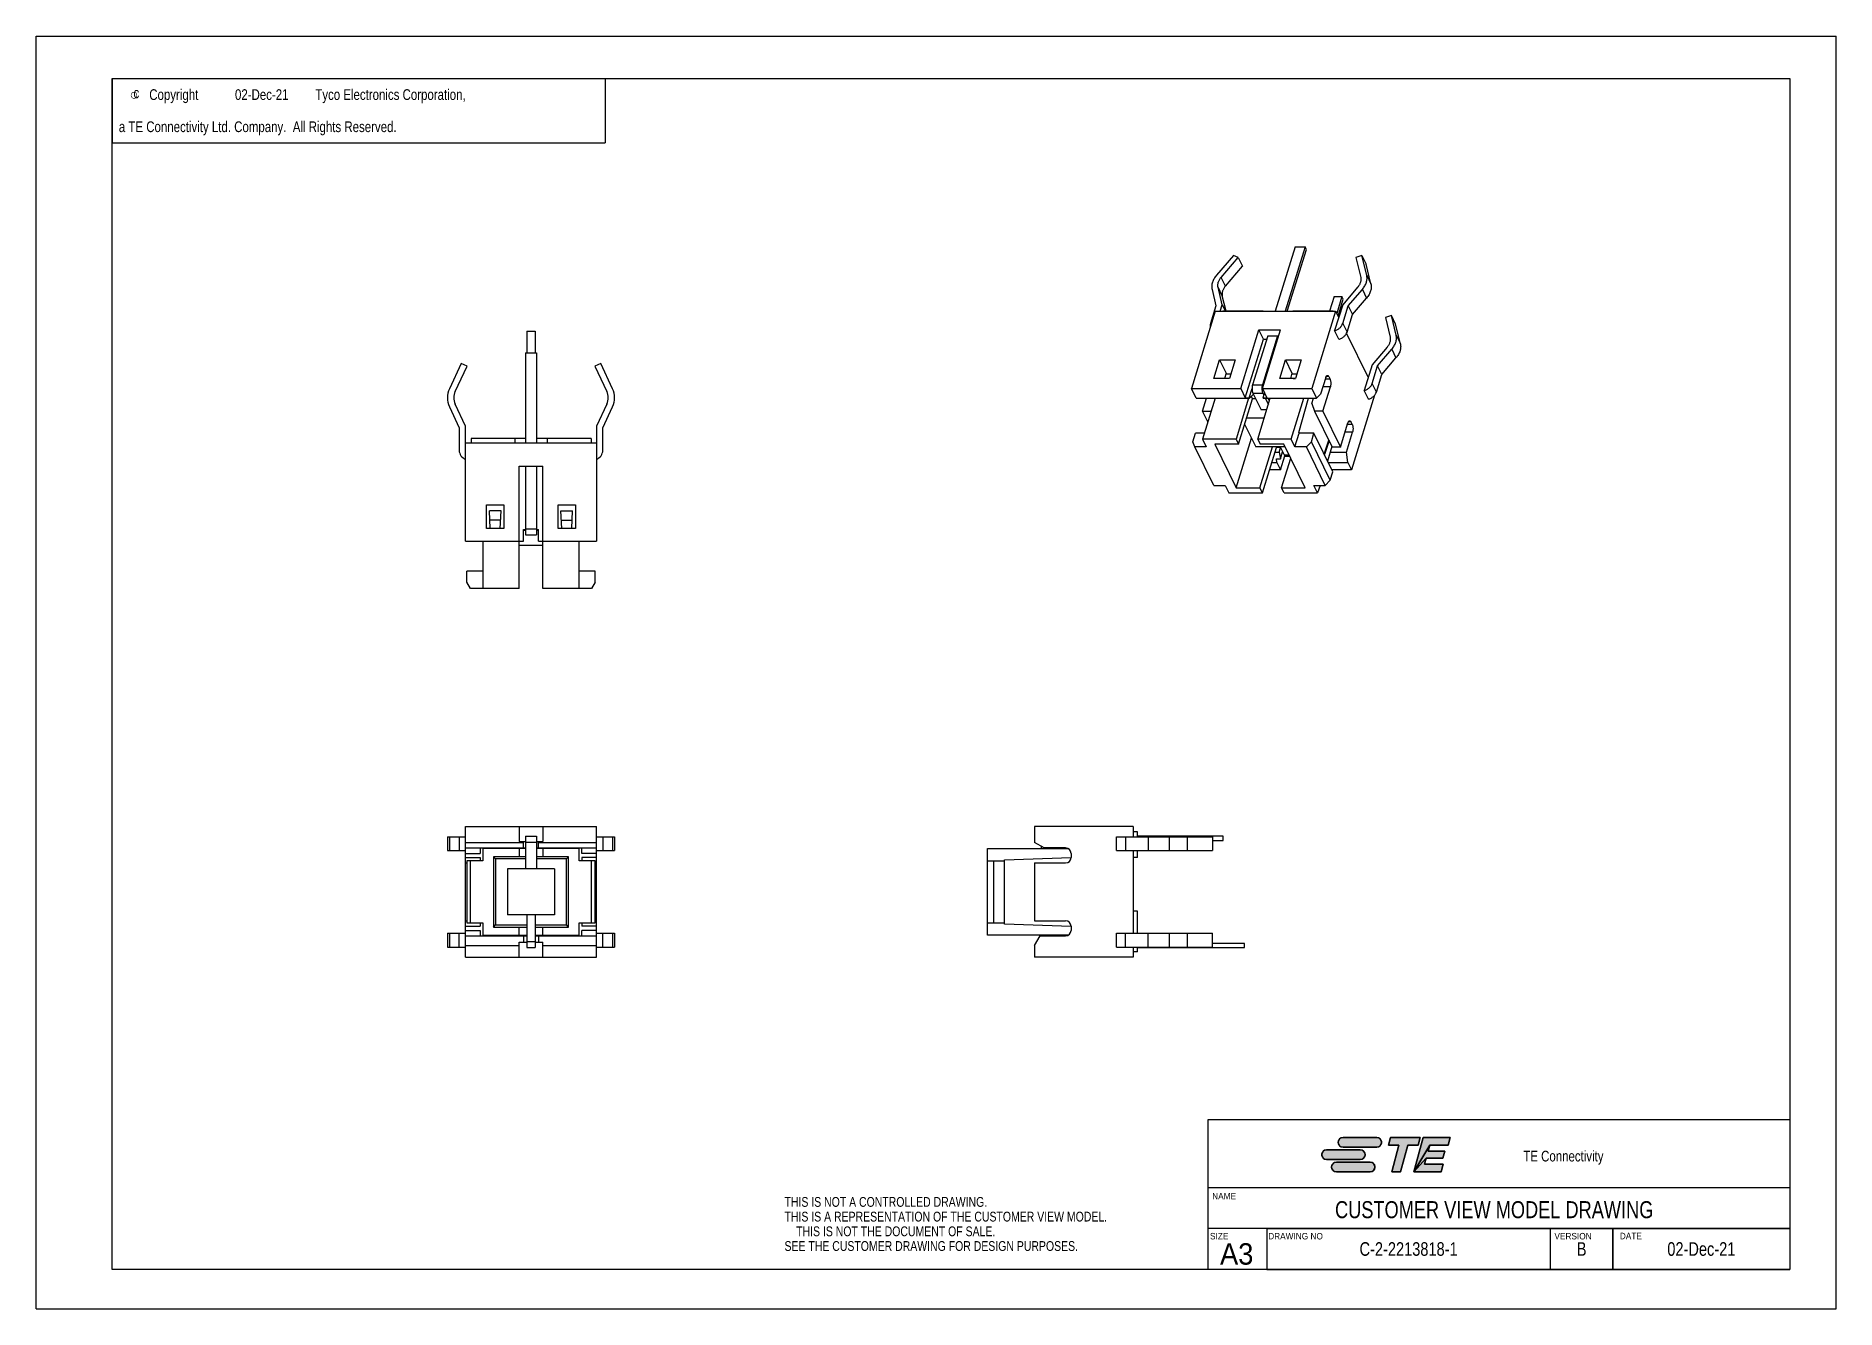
# Model space of a CAD drawing. Extents: x 0 to 420, y 0 to 297.
import ezdxf
from ezdxf.enums import TextEntityAlignment as Align

# ---------------------------------------------------------------- set-up
doc = ezdxf.new("R2010")
doc.units = 0
doc.header["$LTSCALE"] = 23.1
doc.layers.get('0').update_dxf_attribs({"linetype": 'CONTINUOUS'})
doc.layers.add('DRAFT_ENTITY', color=7, linetype='CONTINUOUS')
doc.styles.get("Standard").update_dxf_attribs({"font": 'txt', "width": 0.95})
doc.styles.add('TEXTSTYLE_1', font='gdt', dxfattribs={"width": 0.8})
doc.styles.add('TEXTSTYLE_2', font='txt', dxfattribs={"width": 0.8})

# ---------------------------------------------------------------- blocks, each defined once
blk = doc.blocks.new('TE_CONNECTIVITY_BL0', base_point=(315, 36))
at = {"linetype": 'CONTINUOUS'}
for points in [[(304.83, 40.02), (304.98, 40.02), (312.83, 40.02), (312.98, 40.02), (313.13, 39.99), (313.27, 39.94), (313.4, 39.87), (313.52, 39.79), (313.64, 39.69), (313.73, 39.58), (313.82, 39.45), (313.88, 39.32), (313.93, 39.18), (313.96, 39.03), (313.97, 38.88), (313.96, 38.74), (313.93, 38.59), (313.88, 38.45), (313.82, 38.31), (313.73, 38.19), (313.64, 38.08), (313.52, 37.98), (313.4, 37.9), (313.27, 37.83), (313.13, 37.78), (312.98, 37.75), (304.98, 37.74), (304.83, 37.75), (304.69, 37.78), (304.54, 37.83), (304.41, 37.9), (304.29, 37.98), (304.17, 38.08), (304.08, 38.19), (303.99, 38.31), (303.93, 38.45), (303.88, 38.59), (303.85, 38.74), (303.84, 38.88), (303.85, 39.03), (303.88, 39.18), (303.93, 39.32), (303.99, 39.45), (304.08, 39.58), (304.17, 39.69), (304.29, 39.79), (304.41, 39.87), (304.54, 39.94), (304.69, 39.99)], [(315.59, 38.22), (316.08, 40.02), (322.98, 40.02), (322.5, 38.22), (320.09, 38.22), (318.41, 31.98), (316.33, 31.98), (318.01, 38.22)], [(330.01, 40.02), (329.52, 38.22), (325.21, 38.22), (321.49, 31.98), (323.64, 40.02)], [(328.69, 36.83), (328.26, 35.22), (324.4, 35.22), (321.49, 31.98), (325.21, 38.22), (324.84, 36.83)], [(300.98, 37.13), (301.13, 37.14), (308.98, 37.14), (309.13, 37.13), (309.28, 37.1), (309.42, 37.05), (309.55, 36.99), (309.68, 36.9), (309.79, 36.81), (309.89, 36.69), (309.97, 36.57), (310.04, 36.44), (310.08, 36.3), (310.11, 36.15), (310.12, 36), (310.11, 35.85), (310.08, 35.7), (310.04, 35.56), (309.97, 35.43), (309.89, 35.31), (309.79, 35.19), (309.68, 35.1), (309.55, 35.01), (309.42, 34.95), (309.28, 34.9), (309.13, 34.87), (301.13, 34.86), (300.98, 34.87), (300.84, 34.9), (300.7, 34.95), (300.56, 35.01), (300.44, 35.1), (300.33, 35.19), (300.23, 35.31), (300.15, 35.43), (300.08, 35.56), (300.03, 35.7), (300, 35.85), (299.99, 36), (300, 36.15), (300.03, 36.3), (300.08, 36.44), (300.15, 36.57), (300.23, 36.69), (300.33, 36.81), (300.44, 36.9), (300.56, 36.99), (300.7, 37.05), (300.84, 37.1)], [(303.3, 34.25), (303.44, 34.26), (311.29, 34.26), (311.44, 34.25), (311.59, 34.22), (311.73, 34.17), (311.86, 34.1), (311.99, 34.02), (312.1, 33.92), (312.2, 33.81), (312.28, 33.69), (312.35, 33.55), (312.39, 33.41), (312.42, 33.26), (312.43, 33.12), (312.42, 32.97), (312.39, 32.82), (312.35, 32.68), (312.28, 32.55), (312.2, 32.42), (312.1, 32.31), (311.99, 32.21), (311.86, 32.13), (311.73, 32.06), (311.59, 32.01), (311.44, 31.98), (303.44, 31.98), (303.3, 31.98), (303.15, 32.01), (303.01, 32.06), (302.87, 32.13), (302.75, 32.21), (302.64, 32.31), (302.54, 32.42), (302.46, 32.55), (302.39, 32.68), (302.34, 32.82), (302.31, 32.97), (302.3, 33.12), (302.31, 33.26), (302.34, 33.41), (302.39, 33.55), (302.46, 33.69), (302.54, 33.81), (302.64, 33.92), (302.75, 34.02), (302.87, 34.1), (303.01, 34.17), (303.15, 34.22)], [(328.33, 33.78), (327.85, 31.98), (321.49, 31.98), (324.4, 35.22), (324.02, 33.78)]]:
    blk.add_hatch(color=2, dxfattribs=at).paths.add_polyline_path(points)
at = {"color": 2, "linetype": 'CONTINUOUS'}
for p, q in [((312.83, 40.02), (304.98, 40.02)), ((316.08, 40.02), (315.59, 38.22)), ((315.59, 38.22), (318.01, 38.22)), ((322.98, 40.02), (316.08, 40.02)), ((318.01, 38.22), (316.33, 31.98)), ((318.41, 31.98), (320.09, 38.22)), ((320.09, 38.22), (322.5, 38.22)), ((323.64, 40.02), (321.49, 31.98)), ((322.5, 38.22), (322.98, 40.02)), ((330.01, 40.02), (323.64, 40.02)), ((324.84, 36.83), (325.21, 38.22)), ((325.21, 38.22), (329.52, 38.22)), ((329.52, 38.22), (330.01, 40.02)), ((308.98, 37.14), (301.13, 37.14)), ((301.13, 34.86), (308.98, 34.86)), ((311.29, 34.26), (303.44, 34.26)), ((304.98, 37.74), (312.83, 37.74)), ((324.02, 33.78), (324.4, 35.22)), ((328.33, 33.78), (324.02, 33.78)), ((324.4, 35.22), (328.26, 35.22)), ((328.69, 36.83), (324.84, 36.83)), ((327.85, 31.98), (328.33, 33.78)), ((328.26, 35.22), (328.69, 36.83)), ((303.44, 31.98), (311.29, 31.98)), ((316.33, 31.98), (318.41, 31.98)), ((321.49, 31.98), (327.85, 31.98))]:
    blk.add_line(p, q, dxfattribs=at)
for points in [[(304.83, 40.02), (304.98, 40.02), (312.83, 40.02), (312.98, 40.02), (313.13, 39.99), (313.27, 39.94), (313.4, 39.87), (313.52, 39.79), (313.64, 39.69), (313.73, 39.58), (313.82, 39.45), (313.88, 39.32), (313.93, 39.18), (313.96, 39.03), (313.97, 38.88), (313.96, 38.74), (313.93, 38.59), (313.88, 38.45), (313.82, 38.31), (313.73, 38.19), (313.64, 38.08), (313.52, 37.98), (313.4, 37.9), (313.27, 37.83), (313.13, 37.78), (312.98, 37.75), (304.98, 37.74), (304.83, 37.75), (304.69, 37.78), (304.54, 37.83), (304.41, 37.9), (304.29, 37.98), (304.17, 38.08), (304.08, 38.19), (303.99, 38.31), (303.93, 38.45), (303.88, 38.59), (303.85, 38.74), (303.84, 38.88), (303.85, 39.03), (303.88, 39.18), (303.93, 39.32), (303.99, 39.45), (304.08, 39.58), (304.17, 39.69), (304.29, 39.79), (304.41, 39.87), (304.54, 39.94), (304.69, 39.99), (304.83, 40.02)], [(315.59, 38.22), (316.08, 40.02), (322.98, 40.02), (322.5, 38.22), (320.09, 38.22), (318.41, 31.98), (316.33, 31.98), (318.01, 38.22), (315.59, 38.22)], [(330.01, 40.02), (329.52, 38.22), (325.21, 38.22), (321.49, 31.98), (323.64, 40.02), (330.01, 40.02)], [(328.69, 36.83), (328.26, 35.22), (324.4, 35.22), (321.49, 31.98), (325.21, 38.22), (324.84, 36.83), (328.69, 36.83)], [(300.98, 37.13), (301.13, 37.14), (308.98, 37.14), (309.13, 37.13), (309.28, 37.1), (309.42, 37.05), (309.55, 36.99), (309.68, 36.9), (309.79, 36.81), (309.89, 36.69), (309.97, 36.57), (310.04, 36.44), (310.08, 36.3), (310.11, 36.15), (310.12, 36), (310.11, 35.85), (310.08, 35.7), (310.04, 35.56), (309.97, 35.43), (309.89, 35.31), (309.79, 35.19), (309.68, 35.1), (309.55, 35.01), (309.42, 34.95), (309.28, 34.9), (309.13, 34.87), (301.13, 34.86), (300.98, 34.87), (300.84, 34.9), (300.7, 34.95), (300.56, 35.01), (300.44, 35.1), (300.33, 35.19), (300.23, 35.31), (300.15, 35.43), (300.08, 35.56), (300.03, 35.7), (300, 35.85), (299.99, 36), (300, 36.15), (300.03, 36.3), (300.08, 36.44), (300.15, 36.57), (300.23, 36.69), (300.33, 36.81), (300.44, 36.9), (300.56, 36.99), (300.7, 37.05), (300.84, 37.1), (300.98, 37.13)], [(303.3, 34.25), (303.44, 34.26), (311.29, 34.26), (311.44, 34.25), (311.59, 34.22), (311.73, 34.17), (311.86, 34.1), (311.99, 34.02), (312.1, 33.92), (312.2, 33.81), (312.28, 33.69), (312.35, 33.55), (312.39, 33.41), (312.42, 33.26), (312.43, 33.12), (312.42, 32.97), (312.39, 32.82), (312.35, 32.68), (312.28, 32.55), (312.2, 32.42), (312.1, 32.31), (311.99, 32.21), (311.86, 32.13), (311.73, 32.06), (311.59, 32.01), (311.44, 31.98), (303.44, 31.98), (303.3, 31.98), (303.15, 32.01), (303.01, 32.06), (302.87, 32.13), (302.75, 32.21), (302.64, 32.31), (302.54, 32.42), (302.46, 32.55), (302.39, 32.68), (302.34, 32.82), (302.31, 32.97), (302.3, 33.12), (302.31, 33.26), (302.34, 33.41), (302.39, 33.55), (302.46, 33.69), (302.54, 33.81), (302.64, 33.92), (302.75, 34.02), (302.87, 34.1), (303.01, 34.17), (303.15, 34.22), (303.3, 34.25)], [(328.33, 33.78), (327.85, 31.98), (321.49, 31.98), (324.4, 35.22), (324.02, 33.78), (328.33, 33.78)]]:
    blk.add_lwpolyline(points, dxfattribs=at)
for centre, start, end in [((304.98, 38.88), 90, 270), ((312.83, 38.88), 270, 90), ((301.13, 36), 90, 270), ((303.44, 33.12), 90, 270), ((308.98, 36), 270, 90), ((311.29, 33.12), 270, 90)]:
    blk.add_arc(centre, 1.14, start, end, dxfattribs=at)
for points in [[(309.13, 34.87), (308.98, 34.86), (301.13, 34.86)], [(312.98, 37.75), (312.83, 37.74), (304.98, 37.74)], [(311.44, 31.98), (311.29, 31.98), (303.44, 31.98)]]:
    blk.add_solid(points, dxfattribs=at)

msp = doc.modelspace()

# ---------------------------------------------------------------- linework, layer by layer
at = {"color": 7, "linetype": 'CONTINUOUS'}
for p, q in [((0, 0), (0, 297)), ((0, 297), (420, 297)), ((420, 0), (420, 297)), ((17.78, 9.23), (17.78, 287.08)), ((17.78, 287.08), (409.21, 287.08)), ((409.21, 287.08), (409.21, 9.23)), ((293.81, 247.83), (289.16, 232.78)), ((296.11, 247.83), (291.46, 232.78)), ((293.81, 247.83), (296.11, 247.83)), ((296.42, 247.21), (296.11, 247.83)), ((279.39, 245.8), (275.43, 241.18)), ((276.53, 240.68), (280.49, 245.3)), ((280.49, 245.3), (279.39, 245.8)), ((280.49, 245.3), (281.48, 243.28)), ((291.96, 232.78), (296.42, 247.21)), ((309.39, 245.8), (307.99, 245.3)), ((307.99, 245.3), (309.09, 240.68)), ((310.5, 241.18), (309.39, 245.8)), ((309.39, 245.8), (310.38, 243.78)), ((311.49, 239.16), (310.38, 243.78)), ((277.52, 238.66), (276.53, 240.68)), ((277.52, 238.66), (281.48, 243.28)), ((310.5, 241.18), (311.49, 239.16)), ((274.42, 237.88), (275.33, 234.05)), ((276.8, 234.31), (275.82, 238.38)), ((276.81, 236.36), (275.82, 238.38)), ((277.67, 232.79), (276.81, 236.36)), ((302.87, 236.21), (301.82, 232.79)), ((302.87, 236.21), (304.72, 236.21)), ((304.72, 236.21), (303.49, 232.25)), ((303.8, 231.63), (305.02, 235.59)), ((305.02, 235.59), (304.72, 236.21)), ((308.38, 238.38), (304.89, 234.31)), ((306.19, 234.05), (309.48, 237.88)), ((307.18, 232.03), (310.47, 235.86)), ((309.48, 237.88), (310.47, 235.86)), ((275.14, 232.78), (269.58, 214.77)), ((275.33, 234.05), (274.06, 229.94)), ((275.14, 232.78), (303.24, 232.78)), ((276.32, 232.78), (276.8, 234.31)), ((276.8, 234.31), (277.54, 232.79)), ((286.36, 232.79), (276.92, 232.79)), ((302.71, 232.79), (293.27, 232.79)), ((303.24, 232.78), (297.67, 214.77)), ((304.89, 234.31), (303.02, 228.27)), ((303.24, 232.78), (303.96, 231.31)), ((304.92, 229.94), (306.19, 234.05)), ((305.91, 227.92), (307.18, 232.03)), ((306.19, 234.05), (307.18, 232.03)), ((316.25, 231.81), (314.85, 231.31)), ((314.85, 231.31), (315.95, 226.7)), ((317.36, 227.19), (316.25, 231.81)), ((317.25, 229.79), (316.25, 231.81)), ((114.5, 228.11), (114.5, 223.11)), ((114.5, 228.11), (116.5, 228.11)), ((116.5, 228.11), (116.5, 223.11)), ((281.09, 214.77), (285.33, 228.47)), ((287.39, 227.08), (283.86, 215.64)), ((286.39, 226.3), (285.33, 228.47)), ((285.33, 228.47), (290.39, 228.47)), ((286.16, 214.77), (290.39, 228.47)), ((289.7, 227.08), (286.16, 215.64)), ((287.39, 227.08), (289.7, 227.08)), ((289.86, 226.75), (289.7, 227.08)), ((304.01, 226.25), (303.02, 228.27)), ((304.92, 229.94), (305.91, 227.92)), ((305.77, 227.61), (310.82, 217.32)), ((318.35, 225.17), (317.25, 229.79)), ((317.36, 227.19), (318.35, 225.17)), ((114.25, 223.11), (114.25, 202.11)), ((114.25, 223.11), (116.75, 223.11)), ((116.75, 223.11), (116.75, 202.11)), ((282.16, 212.59), (286.39, 226.3)), ((286.39, 226.3), (287.15, 226.3)), ((315.24, 224.39), (311.75, 220.32)), ((313.05, 220.06), (316.34, 223.9)), ((316.34, 223.9), (317.33, 221.88)), ((99.22, 220.61), (96.47, 214.72)), ((97.83, 214.08), (100.58, 219.98)), ((100.58, 219.98), (99.22, 220.61)), ((131.78, 220.61), (130.42, 219.98)), ((130.42, 219.98), (133.17, 214.08)), ((134.53, 214.72), (131.78, 220.61)), ((274.82, 217.12), (276.15, 221.42)), ((276.15, 221.42), (277.67, 218.32)), ((276.15, 221.42), (279.83, 221.42)), ((279.83, 221.42), (278.5, 217.12)), ((290.2, 217.12), (291.53, 221.42)), ((291.53, 221.42), (293.05, 218.32)), ((291.53, 221.42), (295.21, 221.42)), ((295.21, 221.42), (293.88, 217.12)), ((311.75, 220.32), (309.89, 214.29)), ((311.78, 215.95), (313.05, 220.06)), ((314.04, 218.04), (313.05, 220.06)), ((314.04, 218.04), (317.33, 221.88)), ((270.7, 212.47), (269.58, 214.77)), ((269.58, 214.77), (281.09, 214.77)), ((278.5, 217.12), (274.82, 217.12)), ((277.67, 218.32), (277.3, 217.12)), ((277.64, 218.22), (278.84, 218.22)), ((277.95, 217.12), (277.95, 217.13)), ((278.5, 217.13), (277.95, 217.13)), ((281.09, 214.77), (282.16, 212.59)), ((283.08, 212.59), (283.74, 214.74)), ((283.86, 215.64), (286.16, 215.64)), ((286.16, 214.77), (287.22, 212.59)), ((286.16, 214.77), (297.67, 214.77)), ((293.88, 217.12), (290.2, 217.12)), ((293.05, 218.32), (292.68, 217.12)), ((293.02, 218.22), (294.22, 218.22)), ((293.33, 217.12), (293.34, 217.13)), ((293.34, 217.13), (293.88, 217.13)), ((297.67, 214.77), (298.8, 212.47)), ((300.95, 217.34), (299.74, 213.42)), ((300.26, 209.48), (302.02, 215.16)), ((302.02, 215.16), (300.28, 215.16)), ((301.94, 216.92), (300.82, 216.92)), ((301.63, 217.54), (301.03, 217.54)), ((301.63, 217.54), (301.94, 216.92)), ((310.88, 212.27), (309.89, 214.29)), ((312.77, 213.93), (311.78, 215.95)), ((312.77, 213.93), (314.04, 218.04)), ((96.47, 210.51), (98.75, 205.61)), ((100.25, 205.94), (97.83, 211.14)), ((133.17, 211.14), (130.75, 205.94)), ((132.25, 205.61), (134.53, 210.51)), ((270.7, 212.47), (283.14, 212.47)), ((272.17, 209.48), (273.09, 212.47)), ((275.11, 212.47), (272.17, 202.95)), ((282.94, 212.47), (280, 202.95)), ((280.58, 201.77), (283.84, 212.34)), ((282.16, 212.59), (283.08, 212.59)), ((283.14, 212.47), (283.08, 212.59)), ((284.07, 213.41), (283.14, 212.47)), ((283.57, 212.9), (283.84, 212.34)), ((284.6, 212.34), (283.84, 212.34)), ((283.95, 213.67), (285.85, 209.8)), ((283.95, 213.67), (286.25, 213.67)), ((285.06, 202.95), (288, 212.47)), ((286.25, 213.67), (286.49, 213.19)), ((286.3, 212.59), (286.66, 213.74)), ((286.36, 212.47), (286.3, 212.59)), ((286.3, 212.59), (287.22, 212.59)), ((286.36, 212.47), (298.8, 212.47)), ((286.84, 212.47), (287.56, 211.01)), ((287.8, 211.8), (287.47, 212.47)), ((287.97, 212.34), (287.53, 212.34)), ((292.89, 202.95), (295.83, 212.47)), ((294.65, 204.47), (296.95, 212.47)), ((297.67, 211.25), (298.05, 212.47)), ((297.67, 211.25), (298.33, 209.48)), ((299.74, 213.42), (298.8, 212.47)), ((312.35, 213.2), (306.97, 195.81)), ((100.25, 179.11), (100.25, 205.94)), ((130.75, 205.94), (130.75, 179.11)), ((273.41, 206.96), (272.17, 209.48)), ((272.17, 209.48), (274.1, 209.48)), ((274.1, 209.48), (274.23, 209.61)), ((274.1, 209.48), (274.15, 209.38)), ((282.02, 206.43), (284.61, 201.16)), ((286.58, 207.84), (282.46, 207.84)), ((287.18, 209.8), (285.85, 209.8)), ((300.26, 209.48), (298.33, 209.48)), ((298.33, 209.48), (302.45, 201.09)), ((300.26, 209.48), (304.38, 201.09)), ((304.38, 201.09), (306.13, 206.77)), ((307.12, 206.35), (306, 206.35)), ((306.82, 206.97), (306.21, 206.97)), ((306.82, 206.97), (307.12, 206.35)), ((98.75, 205.61), (98.75, 200.36)), ((100.25, 202.11), (130.75, 202.11)), ((101.5, 203.11), (101.5, 202.11)), ((114.25, 203.11), (101.5, 203.11)), ((111.75, 203.11), (111.75, 202.11)), ((129.5, 203.11), (116.75, 203.11)), ((119.25, 203.11), (119.25, 202.11)), ((129.5, 203.11), (129.5, 202.11)), ((132.25, 200.36), (132.25, 205.61)), ((269.95, 202.35), (270.55, 204.31)), ((270.38, 201.18), (269.95, 202.35)), ((272.59, 204.31), (270.55, 204.31)), ((272.17, 202.95), (273.04, 201.18)), ((280, 202.95), (272.17, 202.95)), ((275.05, 201.77), (280.05, 191.57)), ((280.58, 201.77), (275.05, 201.77)), ((280, 202.95), (280.58, 201.77)), ((280.05, 191.57), (283.63, 203.15)), ((292.89, 202.95), (285.06, 202.95)), ((285.06, 202.95), (285.64, 201.77)), ((291.17, 201.77), (285.64, 201.77)), ((296.17, 191.57), (291.17, 201.77)), ((293.76, 201.18), (292.89, 202.95)), ((293.76, 201.18), (294.73, 204.31)), ((294.73, 204.31), (294.65, 204.47)), ((298.18, 204.31), (294.73, 204.31)), ((297.58, 202.35), (296.42, 201.18)), ((297.58, 202.35), (298.18, 204.31)), ((302, 193.34), (297.58, 202.35)), ((302.61, 195.3), (298.18, 204.31)), ((300.57, 199.45), (301.65, 202.71)), ((301.7, 202.6), (300.62, 199.34)), ((307.2, 204.59), (305.46, 204.59)), ((305.76, 199.93), (307.2, 204.59)), ((274.8, 192.16), (270.38, 201.18)), ((273.04, 201.18), (270.38, 201.18)), ((291.47, 201.16), (284.61, 201.16)), ((285.58, 191.57), (288.54, 201.16)), ((286.16, 190.39), (289.43, 200.97)), ((288.36, 197.52), (289.55, 197.52)), ((289.11, 199.93), (290.1, 199.93)), ((289.33, 201.16), (289.43, 200.97)), ((290.41, 200.97), (289.43, 200.97)), ((289.43, 198.32), (290.35, 198.32)), ((289.55, 197.52), (289.43, 198.32)), ((289.55, 197.52), (290.39, 195.81)), ((290.1, 199.93), (290.42, 200.95)), ((290.1, 199.93), (290.35, 198.32)), ((290.32, 201.16), (291.25, 199.25)), ((290.35, 198.32), (290.88, 200.02)), ((290.39, 195.81), (291.39, 199.05)), ((290.65, 191.57), (292.78, 198.48)), ((291.25, 199.25), (292.4, 199.25)), ((291.59, 198.95), (292.55, 198.95)), ((296.42, 201.18), (293.76, 201.18)), ((300.84, 192.16), (296.42, 201.18)), ((302.39, 201.2), (301.36, 197.84)), ((301.52, 197.52), (306.13, 197.52)), ((302, 199.93), (305.76, 199.93)), ((304.38, 201.09), (302.45, 201.09)), ((306.13, 197.52), (305.76, 199.93)), ((306.13, 197.52), (306.97, 195.81)), ((112.75, 168.11), (112.75, 196.61)), ((112.75, 196.61), (118.25, 196.61)), ((114.25, 196.61), (114.25, 180.61)), ((116.75, 196.61), (116.75, 180.61)), ((118.25, 168.11), (118.25, 196.61)), ((290.39, 195.81), (287.83, 195.81)), ((302, 193.34), (300.84, 192.16)), ((302, 193.34), (302.61, 195.3)), ((306.97, 195.81), (302.36, 195.81)), ((274.8, 192.16), (277.46, 192.16)), ((277.46, 192.16), (278.33, 190.39)), ((278.33, 190.39), (286.16, 190.39)), ((280.05, 191.57), (285.58, 191.57)), ((286.16, 190.39), (285.58, 191.57)), ((290.65, 191.57), (296.17, 191.57)), ((291.23, 190.39), (290.65, 191.57)), ((291.23, 190.39), (299.05, 190.39)), ((298.18, 192.16), (300.84, 192.16)), ((299.05, 190.39), (298.18, 192.16)), ((299.6, 192.16), (299.05, 190.39)), ((105.15, 182.11), (105.15, 187.61)), ((105.15, 187.61), (109.15, 187.61)), ((108.53, 186.21), (105.78, 186.21)), ((106, 182.11), (105.78, 186.21)), ((108.3, 182.11), (108.53, 186.21)), ((109.15, 187.61), (109.15, 182.11)), ((121.85, 187.61), (125.85, 187.61)), ((121.85, 182.11), (121.85, 187.61)), ((122.47, 186.21), (125.22, 186.21)), ((122.7, 182.11), (122.47, 186.21)), ((125, 182.11), (125.22, 186.21)), ((125.85, 187.61), (125.85, 182.11)), ((109.15, 182.11), (105.15, 182.11)), ((108.41, 184.05), (105.89, 184.05)), ((113.75, 181.86), (114.25, 181.86)), ((113.75, 179.11), (113.75, 181.86)), ((114.25, 181.61), (113.75, 181.61)), ((114.25, 182.01), (116.75, 182.01)), ((114.25, 180.61), (116.75, 180.61)), ((116.75, 181.86), (117.25, 181.86)), ((117.25, 181.61), (116.75, 181.61)), ((117.25, 179.11), (117.25, 181.86)), ((125.85, 182.11), (121.85, 182.11)), ((122.59, 184.05), (125.11, 184.05)), ((100.25, 179.11), (113.75, 179.11)), ((104.25, 179.11), (104.25, 168.11)), ((118.25, 178.11), (112.75, 178.11)), ((117.25, 179.11), (130.75, 179.11)), ((126.75, 168.11), (126.75, 179.11)), ((104.25, 172.11), (100.5, 172.11)), ((100.5, 169.61), (100.5, 172.11)), ((101.37, 168.11), (100.5, 169.61)), ((112.75, 168.11), (101.37, 168.11)), ((129.63, 168.11), (118.25, 168.11)), ((130.5, 172.11), (126.75, 172.11)), ((130.5, 169.61), (129.63, 168.11)), ((130.5, 169.61), (130.5, 172.11)), ((96, 110.19), (96, 106.94)), ((96, 110.19), (100.25, 110.19)), ((96.47, 110.19), (96.47, 106.94)), ((98.75, 110.19), (98.75, 106.94)), ((100.25, 82.06), (100.25, 112.56)), ((100.25, 112.56), (130.75, 112.56)), ((112.75, 112.56), (112.75, 109.06)), ((114.25, 110.31), (114.25, 102.69)), ((114.25, 110.31), (116.75, 110.31)), ((116.75, 110.31), (116.75, 102.69)), ((118.25, 112.56), (118.25, 109.06)), ((130.75, 82.06), (130.75, 112.56)), ((130.75, 110.19), (135, 110.19)), ((132.25, 110.19), (132.25, 106.94)), ((134.53, 110.19), (134.53, 106.94)), ((135, 110.19), (135, 106.94)), ((233, 112.56), (233, 108.86)), ((256, 112.56), (233, 112.56)), ((252.13, 106.94), (252.13, 110.19)), ((252.13, 110.19), (274.5, 110.19)), ((254.25, 110.19), (254.25, 106.94)), ((256, 112.56), (256, 110.19)), ((257, 111.31), (256, 111.31)), ((257, 110.19), (257, 111.31)), ((277, 110.31), (257, 110.31)), ((259.5, 110.19), (259.5, 106.94)), ((264.4, 110.19), (264.4, 106.94)), ((268.6, 110.19), (268.6, 106.94)), ((274.5, 110.19), (274.5, 106.94)), ((274.5, 109.31), (277, 109.31)), ((277, 109.31), (277, 110.31)), ((96, 106.94), (100.25, 106.94)), ((100.25, 108.86), (113.75, 108.86)), ((100.25, 107.56), (114.25, 107.56)), ((100.25, 106.31), (103.65, 106.31)), ((100.25, 105.31), (103.65, 105.31)), ((103.65, 107.56), (103.65, 106.31)), ((103.65, 105.31), (103.65, 104.56)), ((104.25, 107.41), (104.25, 104.56)), ((114.25, 107.41), (104.25, 107.41)), ((105.79, 107.56), (105.78, 107.41)), ((106, 107.41), (106, 107.56)), ((106.75, 105.51), (106.75, 89.11)), ((106.75, 105.51), (107.25, 105.01)), ((114.25, 105.51), (106.75, 105.51)), ((107.25, 105.01), (107.25, 89.61)), ((114.25, 105.01), (107.25, 105.01)), ((108.3, 107.41), (108.3, 107.56)), ((108.51, 107.56), (108.53, 107.41)), ((112.75, 109.06), (114.25, 109.06)), ((112.75, 107.41), (112.75, 105.51)), ((113.75, 107.56), (113.75, 109.06)), ((114.25, 108.91), (116.75, 108.91)), ((116.75, 109.06), (118.25, 109.06)), ((116.75, 107.56), (130.75, 107.56)), ((126.75, 107.41), (116.75, 107.41)), ((124.25, 105.51), (116.75, 105.51)), ((123.75, 105.01), (116.75, 105.01)), ((117.25, 107.56), (117.25, 109.06)), ((117.25, 108.86), (130.75, 108.86)), ((118.25, 107.41), (118.25, 105.51)), ((122.49, 107.56), (122.47, 107.41)), ((122.7, 107.41), (122.7, 107.56)), ((124.25, 105.51), (123.75, 105.01)), ((123.75, 89.61), (123.75, 105.01)), ((124.25, 89.11), (124.25, 105.51)), ((125, 107.41), (125, 107.56)), ((125.21, 107.56), (125.22, 107.41)), ((126.75, 104.56), (126.75, 107.41)), ((127.35, 106.31), (127.35, 107.56)), ((130.75, 106.31), (127.35, 106.31)), ((130.75, 105.31), (127.35, 105.31)), ((127.35, 105.31), (127.35, 104.56)), ((130.75, 106.94), (135, 106.94)), ((222, 87.21), (222, 107.41)), ((222, 107.41), (240.83, 107.41)), ((226, 104.81), (241.5, 105.35)), ((235.25, 107.56), (233, 108.86)), ((234.5, 108), (234.5, 107.41)), ((240.25, 107.56), (235.25, 107.56)), ((235.5, 107.41), (235.5, 107.56)), ((236, 107.41), (236, 107.56)), ((239.84, 107.56), (240.1, 107.41)), ((241.5, 106.31), (241.5, 105.31)), ((252.13, 106.94), (274.5, 106.94)), ((256, 106.94), (256, 87.69)), ((257, 105.31), (256, 105.31)), ((257, 105.31), (257, 106.94)), ((100.25, 104.06), (100.5, 104.06)), ((100.5, 104.56), (100.5, 90.06)), ((104.25, 104.56), (100.5, 104.56)), ((101.37, 90.06), (101.37, 104.56)), ((110, 102.69), (110, 91.94)), ((121, 102.69), (110, 102.69)), ((121, 102.69), (121, 91.94)), ((130.5, 104.56), (126.75, 104.56)), ((129.63, 90.06), (129.63, 104.56)), ((130.5, 90.06), (130.5, 104.56)), ((130.75, 104.06), (130.5, 104.06)), ((222, 104.56), (226, 104.56)), ((223.5, 90.06), (223.5, 104.56)), ((226, 89.81), (226, 104.81)), ((233, 104.06), (233, 90.56)), ((233, 104.06), (240.25, 104.06)), ((257, 92.81), (256, 92.81)), ((257, 87.69), (257, 92.81)), ((100.25, 90.56), (100.5, 90.56)), ((100.25, 89.31), (103.65, 89.31)), ((100.25, 88.31), (103.65, 88.31)), ((100.5, 90.06), (104.25, 90.06)), ((103.65, 90.06), (103.65, 89.31)), ((103.65, 88.31), (103.65, 87.06)), ((104.25, 90.06), (104.25, 87.21)), ((106.75, 89.11), (107.25, 89.61)), ((106.75, 89.11), (114.5, 89.11)), ((107.25, 89.61), (114.5, 89.61)), ((121, 91.94), (110, 91.94)), ((112.75, 87.21), (112.75, 89.11)), ((114.5, 91.94), (114.5, 84.31)), ((116.5, 91.94), (116.5, 84.31)), ((116.5, 89.61), (123.75, 89.61)), ((116.5, 89.11), (124.25, 89.11)), ((118.25, 87.21), (118.25, 89.11)), ((124.25, 89.11), (123.75, 89.61)), ((126.75, 90.06), (130.5, 90.06)), ((126.75, 87.21), (126.75, 90.06)), ((127.35, 90.06), (127.35, 89.31)), ((130.75, 89.31), (127.35, 89.31)), ((130.75, 88.31), (127.35, 88.31)), ((127.35, 87.06), (127.35, 88.31)), ((130.75, 90.56), (130.5, 90.56)), ((222, 90.06), (226, 90.06)), ((241.5, 89.27), (226, 89.81)), ((233, 90.56), (240.25, 90.56)), ((241.5, 89.31), (241.5, 88.31)), ((96, 87.69), (96, 84.44)), ((96, 87.69), (100.25, 87.69)), ((96, 84.44), (100.25, 84.44)), ((96.47, 87.69), (96.47, 84.44)), ((98.75, 84.44), (98.75, 87.69)), ((100.25, 87.06), (114.5, 87.06)), ((100.25, 84.81), (112.75, 84.81)), ((104.25, 87.21), (114.5, 87.21)), ((105.78, 87.21), (105.79, 87.06)), ((106, 87.06), (106, 87.21)), ((108.3, 87.06), (108.3, 87.21)), ((108.53, 87.21), (108.51, 87.06)), ((112.75, 85.56), (114.5, 85.56)), ((112.75, 82.06), (112.75, 85.56)), ((113.75, 87.06), (113.75, 85.56)), ((114.5, 85.71), (116.5, 85.71)), ((114.5, 84.31), (116.5, 84.31)), ((116.5, 87.21), (126.75, 87.21)), ((116.5, 87.06), (130.75, 87.06)), ((116.5, 85.56), (118.25, 85.56)), ((117.25, 87.06), (117.25, 85.56)), ((118.25, 82.06), (118.25, 85.56)), ((118.25, 84.81), (130.75, 84.81)), ((122.47, 87.21), (122.49, 87.06)), ((122.7, 87.06), (122.7, 87.21)), ((125, 87.06), (125, 87.21)), ((125.22, 87.21), (125.21, 87.06)), ((130.75, 87.69), (135, 87.69)), ((130.75, 84.44), (135, 84.44)), ((132.25, 84.44), (132.25, 87.69)), ((134.53, 87.69), (134.53, 84.44)), ((135, 87.69), (135, 84.44)), ((240.83, 87.21), (222, 87.21)), ((233, 84.81), (234.3, 87.06)), ((233, 84.81), (233, 82.06)), ((234.3, 87.06), (240.25, 87.06)), ((234.5, 87.21), (234.5, 87.06)), ((235.5, 87.06), (235.5, 87.21)), ((236, 87.06), (236, 87.21)), ((240.1, 87.21), (239.84, 87.06)), ((252.13, 87.69), (274.5, 87.69)), ((252.13, 84.44), (252.13, 87.69)), ((252.13, 84.44), (274.5, 84.44)), ((254.25, 84.44), (254.25, 87.69)), ((256, 84.44), (256, 82.06)), ((257, 83.31), (257, 84.44)), ((257, 84.31), (282, 84.31)), ((259.5, 84.44), (259.5, 87.69)), ((264.4, 87.69), (264.4, 84.44)), ((268.6, 87.69), (268.6, 84.44)), ((274.5, 84.44), (274.5, 87.69)), ((282, 85.31), (274.5, 85.31)), ((282, 84.31), (282, 85.31)), ((100.25, 82.06), (130.75, 82.06)), ((256, 82.06), (233, 82.06)), ((257, 83.31), (256, 83.31)), ((409.21, 44.16), (273.44, 44.16)), ((273.44, 44.16), (273.44, 9.23)), ((409.21, 18.76), (273.44, 18.76)), ((287.21, 18.76), (287.21, 9.23)), ((353.33, 18.76), (353.33, 9.23)), ((367.96, 9.23), (367.96, 18.76)), ((409.21, 9.23), (17.78, 9.23)), ((30.48, 9.23), (17.78, 9.23)), ((0, 0), (420, 0))]:
    msp.add_line(p, q, dxfattribs=at)
at = {"color": 2, "linetype": 'CONTINUOUS'}
for p, q in [((17.78, 287.08), (132.78, 287.08)), ((17.78, 287.08), (17.78, 272.08)), ((132.78, 287.08), (132.78, 272.08)), ((17.78, 272.08), (132.78, 272.08)), ((287.21, 18.76), (409.21, 18.76)), ((287.21, 18.76), (287.21, 9.23)), ((353.33, 18.76), (353.33, 9.23)), ((367.96, 18.76), (367.96, 9.23)), ((409.21, 18.76), (409.21, 9.23)), ((287.21, 9.23), (409.21, 9.23))]:
    msp.add_line(p, q, dxfattribs=at)
at = {"color": 7, "linetype": 'CONTINUOUS'}
for centre, radius, start, end in [((100.98, 212.61), 4.97, 155, 205), ((130.02, 212.61), 4.97, 335, 25), ((100.98, 212.61), 3.48, 155, 205), ((130.02, 212.61), 3.48, 335, 25), ((101, 200.36), 2.25, 180, 250.5288), ((130, 200.36), 2.25, 289.4712, 360), ((240.25, 106.31), 1.25, 0, 90), ((240.25, 105.31), 1.25, 270, 360), ((240.25, 89.31), 1.25, 0, 90), ((240.25, 88.31), 1.25, 270, 360)]:
    msp.add_arc(centre, radius, start, end, dxfattribs=at)
for points, knots in [([(275.43, 241.18), (275.22, 240.93), (274.85, 240.41), (274.53, 239.69), (274.38, 239.11), (274.33, 238.69), (274.34, 238.28), (274.38, 238.01), (274.42, 237.88)], [0, 0, 0, 0, 0.275572, 0.533277, 0.65553, 0.773628, 0.888194, 1, 1, 1, 1]), ([(275.82, 238.38), (275.8, 238.47), (275.77, 238.66), (275.76, 238.95), (275.8, 239.24), (275.87, 239.54), (275.98, 239.83), (276.18, 240.23), (276.38, 240.51), (276.53, 240.68)], [0, 0, 0, 0, 0.111746, 0.226288, 0.344341, 0.466546, 0.593239, 0.724529, 1, 1, 1, 1]), ([(309.09, 240.68), (309.11, 240.59), (309.14, 240.4), (309.15, 240.12), (309.11, 239.82), (309.04, 239.53), (308.93, 239.23), (308.73, 238.83), (308.53, 238.55), (308.38, 238.38)], [0, 0, 0, 0, 0.111746, 0.226288, 0.344341, 0.466546, 0.593239, 0.724529, 1, 1, 1, 1]), ([(309.48, 237.88), (309.69, 238.13), (310.06, 238.65), (310.39, 239.37), (310.53, 239.95), (310.58, 240.37), (310.57, 240.78), (310.53, 241.05), (310.5, 241.18)], [0, 0, 0, 0, 0.275572, 0.533277, 0.65553, 0.773628, 0.888194, 1, 1, 1, 1]), ([(277.52, 238.66), (277.37, 238.49), (277.18, 238.21), (276.97, 237.81), (276.86, 237.52), (276.79, 237.22), (276.76, 236.92), (276.76, 236.64), (276.79, 236.45), (276.81, 236.36)], [0, 0, 0, 0, 0.275471, 0.406761, 0.533454, 0.655659, 0.773712, 0.888254, 1, 1, 1, 1]), ([(311.49, 239.16), (311.52, 239.03), (311.56, 238.76), (311.57, 238.35), (311.52, 237.93), (311.38, 237.35), (311.06, 236.63), (310.68, 236.11), (310.47, 235.86)], [0, 0, 0, 0, 0.111806, 0.226372, 0.34447, 0.466723, 0.724428, 1, 1, 1, 1]), ([(274.06, 229.94), (274.04, 229.87), (274.01, 229.75), (273.99, 229.56), (273.99, 229.38), (274.01, 229.26), (274.03, 229.2)], [0, 0, 0, 0, 0.26158, 0.514821, 0.760407, 1, 1, 1, 1]), ([(303.02, 228.27), (303.13, 228.3), (303.35, 228.38), (303.66, 228.52), (303.96, 228.7), (304.23, 228.91), (304.46, 229.14), (304.72, 229.47), (304.86, 229.75), (304.92, 229.94)], [0, 0, 0, 0, 0.131027, 0.263206, 0.394799, 0.524448, 0.650815, 0.772759, 1, 1, 1, 1]), ([(304.01, 226.25), (304.13, 226.28), (304.34, 226.36), (304.66, 226.5), (304.95, 226.68), (305.22, 226.89), (305.45, 227.12), (305.71, 227.45), (305.85, 227.73), (305.91, 227.92)], [0, 0, 0, 0, 0.131027, 0.263206, 0.394799, 0.524448, 0.650815, 0.772759, 1, 1, 1, 1]), ([(316.34, 223.9), (316.56, 224.15), (316.93, 224.67), (317.25, 225.39), (317.39, 225.96), (317.44, 226.38), (317.43, 226.79), (317.39, 227.06), (317.36, 227.19)], [0, 0, 0, 0, 0.275572, 0.533277, 0.65553, 0.773628, 0.888194, 1, 1, 1, 1]), ([(315.95, 226.7), (315.98, 226.6), (316.01, 226.42), (316.01, 226.13), (315.98, 225.84), (315.9, 225.54), (315.79, 225.24), (315.59, 224.85), (315.39, 224.57), (315.24, 224.39)], [0, 0, 0, 0, 0.111746, 0.226288, 0.344341, 0.466546, 0.593239, 0.724529, 1, 1, 1, 1]), ([(318.35, 225.17), (318.38, 225.04), (318.42, 224.77), (318.43, 224.36), (318.38, 223.94), (318.24, 223.37), (317.92, 222.65), (317.55, 222.13), (317.33, 221.88)], [0, 0, 0, 0, 0.111806, 0.226372, 0.34447, 0.466723, 0.724428, 1, 1, 1, 1]), ([(283.86, 215.64), (283.84, 215.57), (283.8, 215.43), (283.77, 215.21), (283.74, 214.98), (283.74, 214.82), (283.74, 214.74)], [0, 0, 0, 0, 0.228675, 0.475705, 0.734863, 1, 1, 1, 1]), ([(283.74, 214.74), (283.74, 214.64), (283.75, 214.44), (283.79, 214.16), (283.84, 213.93), (283.9, 213.78), (283.93, 213.71), (283.95, 213.67)], [0, 0, 0, 0, 0.278384, 0.544443, 0.787847, 0.898346, 1, 1, 1, 1]), ([(286.16, 215.64), (286.14, 215.56), (286.1, 215.4), (286.06, 215.15), (286.04, 214.88), (286.04, 214.61), (286.07, 214.34), (286.11, 214.09), (286.17, 213.87), (286.22, 213.73), (286.25, 213.67)], [0, 0, 0, 0, 0.118572, 0.247416, 0.382387, 0.519246, 0.653504, 0.780832, 0.897431, 1, 1, 1, 1]), ([(300.95, 217.34), (300.96, 217.37), (300.98, 217.44), (301.02, 217.53), (301.07, 217.62), (301.11, 217.68), (301.17, 217.74), (301.22, 217.78), (301.27, 217.8), (301.31, 217.81), (301.33, 217.81)], [0, 0, 0, 0, 0.172672, 0.33189, 0.476387, 0.605859, 0.720762, 0.822579, 0.914147, 1, 1, 1, 1]), ([(301.33, 217.81), (301.34, 217.81), (301.37, 217.81), (301.41, 217.79), (301.45, 217.77), (301.51, 217.73), (301.57, 217.65), (301.61, 217.58), (301.63, 217.54)], [0, 0, 0, 0, 0.096251, 0.196152, 0.302878, 0.418907, 0.684689, 1, 1, 1, 1]), ([(301.94, 216.92), (301.96, 216.86), (302.01, 216.74), (302.06, 216.54), (302.1, 216.32), (302.12, 216.08), (302.12, 215.84), (302.11, 215.6), (302.07, 215.37), (302.04, 215.23), (302.02, 215.16)], [0, 0, 0, 0, 0.102587, 0.219156, 0.346499, 0.480755, 0.617609, 0.752597, 0.881405, 1, 1, 1, 1]), ([(309.89, 214.29), (310, 214.32), (310.22, 214.39), (310.53, 214.54), (310.82, 214.72), (311.09, 214.93), (311.33, 215.16), (311.58, 215.48), (311.72, 215.76), (311.78, 215.95)], [0, 0, 0, 0, 0.131027, 0.263206, 0.394799, 0.524448, 0.650815, 0.772759, 1, 1, 1, 1]), ([(310.88, 212.27), (310.99, 212.3), (311.21, 212.37), (311.52, 212.52), (311.81, 212.7), (312.08, 212.91), (312.32, 213.14), (312.57, 213.46), (312.71, 213.74), (312.77, 213.93)], [0, 0, 0, 0, 0.131027, 0.263206, 0.394799, 0.524448, 0.650815, 0.772759, 1, 1, 1, 1]), ([(306.13, 206.77), (306.15, 206.8), (306.17, 206.87), (306.21, 206.97), (306.25, 207.05), (306.3, 207.12), (306.35, 207.17), (306.4, 207.21), (306.46, 207.24), (306.5, 207.24), (306.52, 207.24)], [0, 0, 0, 0, 0.172673, 0.331891, 0.476388, 0.60586, 0.720763, 0.822579, 0.914148, 1, 1, 1, 1]), ([(306.52, 207.24), (306.53, 207.24), (306.56, 207.24), (306.6, 207.23), (306.64, 207.2), (306.69, 207.16), (306.76, 207.08), (306.8, 207.01), (306.82, 206.97)], [0, 0, 0, 0, 0.096251, 0.196152, 0.302878, 0.418907, 0.684689, 1, 1, 1, 1]), ([(307.12, 206.35), (307.15, 206.3), (307.2, 206.17), (307.25, 205.97), (307.29, 205.75), (307.31, 205.51), (307.31, 205.27), (307.29, 205.03), (307.26, 204.81), (307.22, 204.66), (307.2, 204.59)], [0, 0, 0, 0, 0.102588, 0.219156, 0.3465, 0.480755, 0.617609, 0.752597, 0.881405, 1, 1, 1, 1]), ([(291.25, 199.25), (291.28, 199.21), (291.32, 199.12), (291.39, 199.04), (291.46, 198.99), (291.5, 198.97), (291.55, 198.95), (291.58, 198.95), (291.59, 198.95)], [0, 0, 0, 0, 0.315207, 0.58112, 0.697154, 0.803875, 0.903753, 1, 1, 1, 1])]:
    msp.add_open_spline(points, degree=3, knots=knots, dxfattribs=at)
at = {"layer": 'DRAFT_ENTITY', "color": 7, "linetype": 'CONTINUOUS'}
msp.add_line((409.21, 28.28), (273.44, 28.28), dxfattribs=at)

# ---------------------------------------------------------------- block references
at = {"color": 2, "linetype": 'CONTINUOUS'}
msp.add_blockref('TE_CONNECTIVITY_BL0', (315, 36), dxfattribs=at)

# ---------------------------------------------------------------- texts
at = {"color": 2, "linetype": 'CONTINUOUS', "style": 'TEXTSTYLE_1'}
msp.add_text('e', height=2.5, dxfattribs=at).set_placement((21.85, 282.08))
at = {"color": 2, "linetype": 'CONTINUOUS', "style": 'TEXTSTYLE_2', "width": 0.8}
for s, height, p in [('c', 2.5, (22.75, 282.48)), ('Copyright ', 2.5, (26.43, 282.08)), ('02-Dec-21', 2.5, (46.43, 282.08)), (' Tyco Electronics Corporation,', 2.5, (64.43, 282.08)), ('  a TE Connectivity Ltd. Company.  All Rights Reserved.', 2.5, (17.85, 274.58)), ('TE Connectivity', 2.5, (347.03, 34.42)), ('THIS IS NOT A CONTROLLED DRAWING.', 2.286, (174.65, 23.84)), ('THIS IS A REPRESENTATION OF THE CUSTOMER VIEW MODEL.', 2.286, (174.65, 20.41)), ('    THIS IS NOT THE DOCUMENT OF SALE.', 2.286, (174.65, 16.98)), ('SEE THE CUSTOMER DRAWING FOR DESIGN PURPOSES.', 2.286, (174.65, 13.55))]:
    msp.add_text(s, height=height, dxfattribs=at).set_placement(p)
at = {"color": 2, "linetype": 'CONTINUOUS', "width": 0.95}
for s, height, p in [('NAME', 1.52, (274.44, 25.57)), ('SIZE', 1.52, (273.94, 16.23)), ('DRAWING NO', 1.52, (287.51, 16.23)), ('VERSION', 1.52, (354.3, 16.23)), ('DATE', 1.52, (369.56, 16.27)), ('A3', 5, (276.28, 10.35))]:
    msp.add_text(s, height=height, dxfattribs=at).set_placement(p)
at = {"color": 2, "linetype": 'CONTINUOUS', "style": 'TEXTSTYLE_2', "width": 0.8}
for s, height, p in [('CUSTOMER VIEW MODEL DRAWING', 3.968, (340.25, 21.19)), ('C-2-2213818-1', 3.18, (320.27, 12.41)), ('B', 3.18, (360.65, 12.41)), ('02-Dec-21', 3.18, (388.58, 12.41))]:
    msp.add_text(s, height=height, dxfattribs=at).set_placement(p, align=Align.CENTER)

doc.saveas('drawing.dxf')
